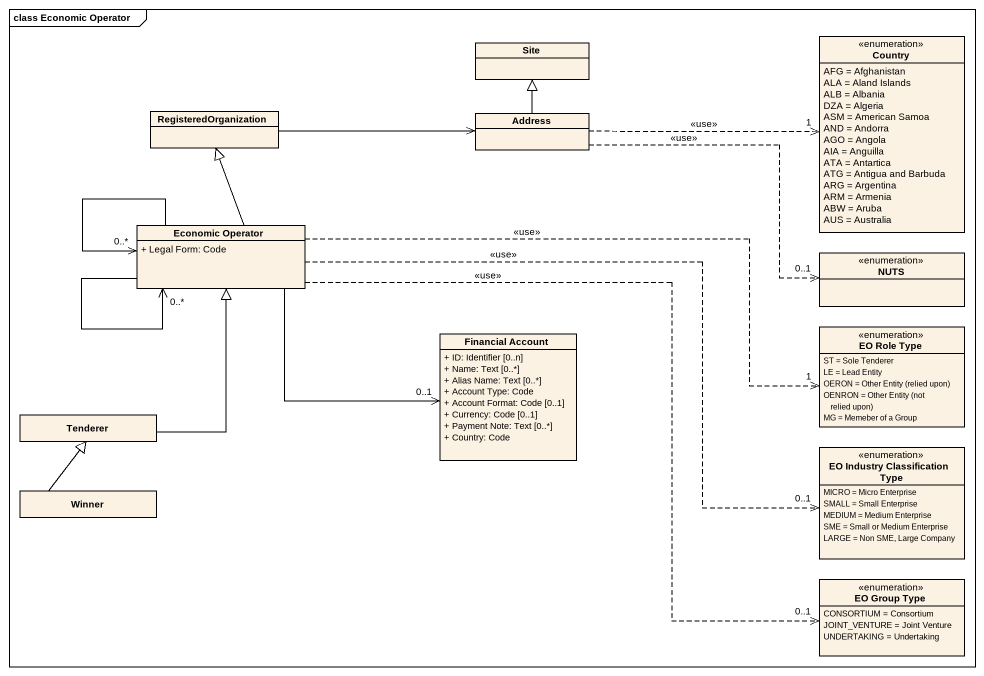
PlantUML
@startuml
mainframe class Economic Operator
hide circle
hide empty members
skinparam classAttributeIconSize 0
class Site
enum Country {
  AFG = Afghanistan
  ALA = Aland Islands
  ALB = Albania
  DZA = Algeria
  ASM = American Samoa
  AND = Andorra
  AGO = Angola
  AIA = Anguilla
  ATA = Antartica
  ATG = Antigua and Barbuda
  ARG = Argentina
  ARM = Armenia
  ABW = Aruba
  AUS = Australia
}
class RegisteredOrganization
class Address
class "Economic Operator" as Economic_Operator {
  + Legal Form: Code
}
enum NUTS
class "Financial Account" as Financial_Account {
  + ID: Identifier [0..n]
  + Name: Text [0..*]
  + Alias Name: Text [0..*]
  + Account Type: Code
  + Account Format: Code [0..1]
  + Currency: Code [0..1]
  + Payment Note: Text [0..*]
  + Country: Code
}
enum "EO Role Type" as EO_Role_Type {
  ST = Sole Tenderer
  LE = Lead Entity
  {field} OERON = Other Entity (relied upon)
  {field} OENRON = Other Entity (not relied upon)
  MG = Memeber of a Group
}
class Tenderer
enum "EO Industry Classification Type" as EO_Industry_Classification {
  MICRO = Micro Enterprise
  SMALL = Small Enterprise
  MEDIUM = Medium Enterprise
  SME = Small or Medium Enterprise
  LARGE = Non SME, Large Company
}
class Winner
enum "EO Group Type" as EO_Group_Type {
  CONSORTIUM = Consortium
  JOINT_VENTURE = Joint Venture
  UNDERTAKING = Undertaking
}
RegisteredOrganization -right-> Address
Address -up-|> Site
Address .right.> "1" Country : <<use>>
Address .right.> "0..1" NUTS : <<use>>
Economic_Operator -up-|> RegisteredOrganization
Economic_Operator --> "0..*" Economic_Operator
Economic_Operator --> "0..*" Economic_Operator
Economic_Operator -right-> "0..1" Financial_Account
Economic_Operator .right.> "1" EO_Role_Type : <<use>>
Economic_Operator .right.> "0..1" EO_Industry_Classification : <<use>>
Economic_Operator .right.> "0..1" EO_Group_Type : <<use>>
Tenderer -up-|> Economic_Operator
Winner -up-|> Tenderer
@enduml
